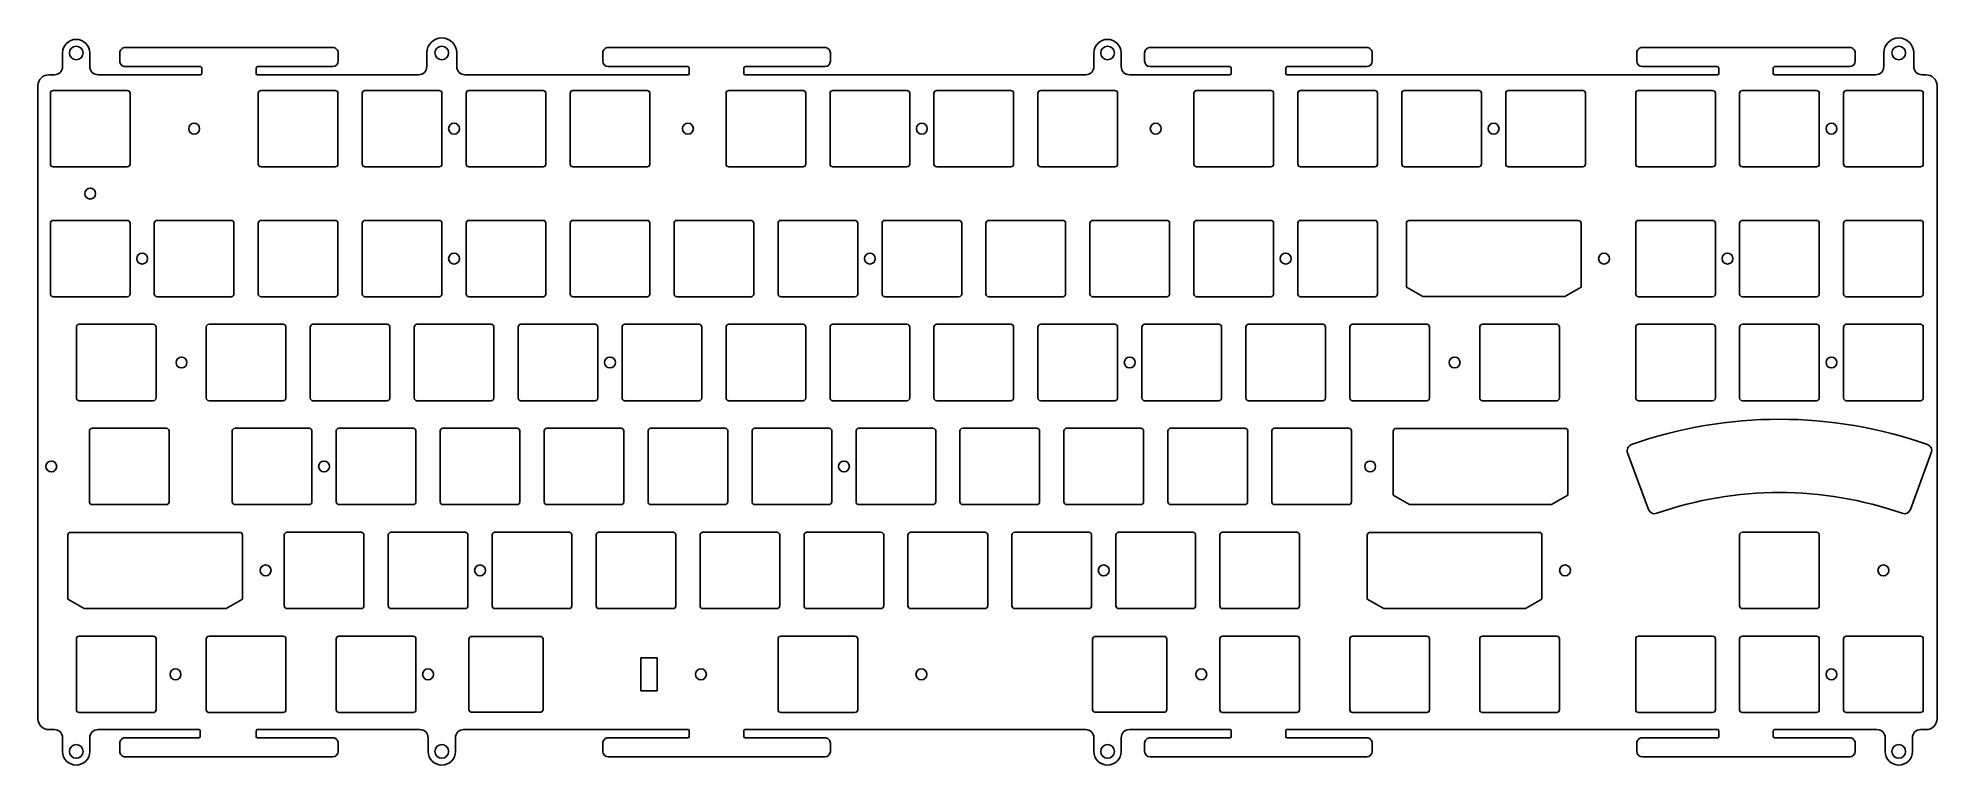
# Model space of a CAD drawing. Extents: x -32 to 316, y -323 to -190.
import ezdxf

# ---------------------------------------------------------------- set-up
doc = ezdxf.new("R2010")
doc.units = 0
doc.layers.add('BLACK', color=7, linetype='CONTINUOUS')

msp = doc.modelspace()

# ---------------------------------------------------------------- linework, layer by layer
at = {"layer": 'BLACK', "linetype": 'CONTINUOUS'}
for p, q in [((-27.625, -195), (-27.625, -192.500001)), ((-22.625, -192.500001), (-22.625, -195.000001)), ((-17.125, -192.500001), (-17.125, -194.000001)), ((21.875, -191.500001), (-16.125, -191.500001)), ((22.875, -194.000001), (22.875, -192.500001)), ((39.125, -195.000001), (39.125, -192.500001)), ((44.625, -192.500001), (44.625, -195.000001)), ((71.375, -192.500001), (71.375, -194.000001)), ((112.075, -191.500001), (72.375, -191.500001)), ((113.075, -194.000001), (113.075, -192.500001)), ((161.375, -195.000001), (161.375, -192.500001)), ((166.375, -192.500001), (166.375, -195.000001)), ((170.675, -192.500001), (170.675, -194.000001)), ((211.375, -191.500001), (171.675, -191.500001)), ((212.375, -194.000001), (212.375, -192.500001)), ((260.875, -192.500001), (260.875, -194.000001)), ((299.875, -191.500001), (261.875, -191.500001)), ((300.875, -194.000001), (300.875, -192.500001)), ((306.125, -195.000001), (306.125, -192.500001)), ((311.625, -192.500001), (311.625, -195.000001)), ((-29.625, -196.500001), (-30.125, -196.500002)), ((-29.625, -196.500001), (-29.125001, -196.500001)), ((-21.125, -196.500001), (-2.375, -196.500001)), ((-16.125, -195.000001), (-2.375, -195.000001)), ((-2.125, -196.250001), (-2.125, -195.250001)), ((7.875, -195.250001), (7.875, -196.250001)), ((8.125, -195.000001), (21.875, -195.000001)), ((8.125, -196.500001), (37.625, -196.500001)), ((46.125, -196.500001), (86.975, -196.500001)), ((72.375, -195.000001), (86.975, -195.000001)), ((87.225, -196.250001), (87.225, -195.250001)), ((97.225, -195.250001), (97.225, -196.250001)), ((97.475, -195.000001), (112.075, -195.000001)), ((97.475, -196.500001), (159.875, -196.500001)), ((167.875, -196.500001), (186.275, -196.500001)), ((171.675, -195.000001), (186.275, -195.000001)), ((186.525, -196.250001), (186.525, -195.250001)), ((196.525, -195.250001), (196.525, -196.250001)), ((196.775, -195.000001), (211.375, -195.000001)), ((196.775, -196.500001), (275.625, -196.500001)), ((261.875, -195.000001), (275.625, -195.000001)), ((275.875, -196.250001), (275.875, -195.250001)), ((285.875, -195.250001), (285.875, -196.250001)), ((286.125, -195.000001), (299.875, -195.000001)), ((286.125, -196.500001), (304.625, -196.500001)), ((313.125, -196.500001), (313.375, -196.500001)), ((313.375, -196.500001), (313.875, -196.500001)), ((-32.125, -314.500001), (-32.125, -198.5)), ((-29.8565, -199.869001), (-29.8565, -212.869001)), ((-15.7565, -199.369001), (-29.356499, -199.369001)), ((-15.2565, -212.869001), (-15.2565, -199.869001)), ((8.2435, -199.869001), (8.2435, -212.869001)), ((22.3435, -199.369001), (8.7435, -199.369001)), ((22.8435, -212.869001), (22.8435, -199.869001)), ((27.2935, -199.869001), (27.2935, -212.869001)), ((41.3935, -199.369001), (27.7935, -199.369001)), ((41.8935, -212.869001), (41.8935, -199.869001)), ((46.3435, -199.869001), (46.3435, -212.869001)), ((60.4435, -199.369001), (46.8435, -199.369001)), ((60.9435, -212.869001), (60.9435, -199.869001)), ((65.3935, -199.869001), (65.3935, -212.869001)), ((79.4935, -199.369001), (65.8935, -199.369001)), ((79.9935, -212.869001), (79.9935, -199.869001)), ((93.9685, -199.869001), (93.9685, -212.869001)), ((108.0685, -199.369001), (94.4685, -199.369001)), ((108.5685, -212.869001), (108.5685, -199.869001)), ((113.0185, -199.869001), (113.0185, -212.869001)), ((127.1185, -199.369001), (113.5185, -199.369001)), ((127.6185, -212.869001), (127.6185, -199.869001)), ((132.0685, -199.869001), (132.0685, -212.869001)), ((146.1685, -199.369001), (132.5685, -199.369001)), ((146.6685, -212.869001), (146.6685, -199.869001)), ((151.1185, -199.869001), (151.1185, -212.869001)), ((165.2185, -199.369001), (151.6185, -199.369001)), ((165.7185, -212.869001), (165.7185, -199.869001)), ((179.6935, -199.869001), (179.6935, -212.869001)), ((193.7935, -199.369001), (180.1935, -199.369001)), ((194.2935, -212.869001), (194.2935, -199.869001)), ((198.7435, -199.869001), (198.7435, -212.869001)), ((212.8435, -199.369001), (199.2435, -199.369001)), ((213.3435, -212.869001), (213.3435, -199.869001)), ((217.7935, -199.869001), (217.7935, -212.869001)), ((231.8935, -199.369001), (218.2935, -199.369001)), ((232.3935, -212.869001), (232.3935, -199.869001)), ((236.8435, -199.869001), (236.8435, -212.869001)), ((250.9435, -199.369001), (237.3435, -199.369001)), ((251.4435, -212.869001), (251.4435, -199.869001)), ((260.656, -199.869001), (260.656, -212.869001)), ((274.756, -199.369001), (261.156, -199.369001)), ((275.256, -212.869001), (275.256, -199.869001)), ((279.706, -199.869001), (279.706, -212.869001)), ((293.806, -199.369001), (280.206, -199.369001)), ((294.306, -212.869001), (294.306, -199.869001)), ((298.756, -199.869001), (298.756, -212.869001)), ((312.856, -199.369001), (299.256, -199.369001)), ((313.356, -212.869001), (313.356, -199.869001)), ((315.875, -198.500001), (315.875, -314.500001)), ((-29.356499, -213.369001), (-15.7565, -213.369001)), ((8.7435, -213.369001), (22.3435, -213.369001)), ((27.7935, -213.369001), (41.3935, -213.369001)), ((46.8435, -213.369001), (60.4435, -213.369001)), ((65.8935, -213.369001), (79.4935, -213.369001)), ((94.4685, -213.369001), (108.0685, -213.369001)), ((113.5185, -213.369001), (127.1185, -213.369001)), ((132.5685, -213.369001), (146.1685, -213.369001)), ((151.6185, -213.369001), (165.2185, -213.369001)), ((180.1935, -213.369001), (193.7935, -213.369001)), ((199.2435, -213.369001), (212.8435, -213.369001)), ((218.2935, -213.369001), (231.8935, -213.369001)), ((237.3435, -213.369001), (250.9435, -213.369001)), ((261.156, -213.369001), (274.756, -213.369001)), ((280.206, -213.369001), (293.806, -213.369001)), ((299.256, -213.369001), (312.856, -213.369001)), ((-29.8565, -223.681502), (-29.8565, -236.681501)), ((-15.7565, -223.181501), (-29.356499, -223.181501)), ((-15.2565, -236.681501), (-15.2565, -223.681501)), ((-10.8065, -223.681501), (-10.8065, -236.681501)), ((3.2935, -223.181501), (-10.3065, -223.181501)), ((3.7935, -236.681501), (3.7935, -223.681501)), ((8.2435, -223.681501), (8.2435, -236.681501)), ((22.3435, -223.181501), (8.7435, -223.181501)), ((22.8435, -236.681501), (22.8435, -223.681501)), ((27.2935, -223.681501), (27.2935, -236.681501)), ((41.3935, -223.181501), (27.7935, -223.181501)), ((41.8935, -236.681501), (41.8935, -223.681501)), ((46.3435, -223.681501), (46.3435, -236.681501)), ((60.4435, -223.181501), (46.8435, -223.181501)), ((60.9435, -236.681501), (60.9435, -223.681501)), ((65.3935, -223.681501), (65.3935, -236.681501)), ((79.4935, -223.181501), (65.8935, -223.181501)), ((79.9935, -236.681501), (79.9935, -223.681501)), ((84.4435, -223.681501), (84.4435, -236.681501)), ((98.5435, -223.181501), (84.9435, -223.181501)), ((99.0435, -236.681501), (99.0435, -223.681501)), ((103.4935, -223.681501), (103.4935, -236.681501)), ((117.5935, -223.181501), (103.9935, -223.181501)), ((118.0935, -236.681501), (118.0935, -223.681501)), ((122.5435, -223.681501), (122.5435, -236.681501)), ((136.6435, -223.181501), (123.0435, -223.181501)), ((137.1435, -236.681501), (137.1435, -223.681501)), ((141.5935, -223.681501), (141.5935, -236.681501)), ((155.6935, -223.181501), (142.0935, -223.181501)), ((156.1935, -236.681501), (156.1935, -223.681501)), ((160.6435, -223.681501), (160.6435, -236.681501)), ((174.7435, -223.181501), (161.1435, -223.181501)), ((175.2435, -236.681501), (175.2435, -223.681501)), ((179.6935, -223.681501), (179.6935, -236.681501)), ((193.7935, -223.181501), (180.1935, -223.181501)), ((194.2935, -236.681501), (194.2935, -223.681501)), ((198.7435, -223.681501), (198.7435, -236.681501)), ((212.8435, -223.181501), (199.2435, -223.181501)), ((213.3435, -236.681501), (213.3435, -223.681501)), ((218.6435, -223.706501), (218.6435, -235.424501)), ((250.1435, -223.206501), (219.1435, -223.206501)), ((250.6435, -235.424501), (250.6435, -223.706501)), ((260.656, -223.681501), (260.656, -236.681501)), ((274.756, -223.181501), (261.156, -223.181501)), ((275.256, -236.681501), (275.256, -223.681501)), ((279.706, -223.681501), (279.706, -236.681501)), ((293.806, -223.181501), (280.206, -223.181501)), ((294.306, -236.681501), (294.306, -223.681501)), ((298.756, -223.681501), (298.756, -236.681501)), ((312.856, -223.181501), (299.256, -223.181501)), ((313.356, -236.681501), (313.356, -223.681501)), ((218.6435, -235.424501), (221.6435, -237.156501)), ((247.6435, -237.156501), (250.6435, -235.424501)), ((-29.356499, -237.181501), (-15.7565, -237.181501)), ((-10.3065, -237.181501), (3.2935, -237.181501)), ((8.7435, -237.181501), (22.3435, -237.181501)), ((27.7935, -237.181501), (41.3935, -237.181501)), ((46.8435, -237.181501), (60.4435, -237.181501)), ((65.8935, -237.181501), (79.4935, -237.181501)), ((84.9435, -237.181501), (98.5435, -237.181501)), ((103.9935, -237.181501), (117.5935, -237.181501)), ((123.0435, -237.181501), (136.6435, -237.181501)), ((142.0935, -237.181501), (155.6935, -237.181501)), ((161.1435, -237.181501), (174.7435, -237.181501)), ((180.1935, -237.181501), (193.7935, -237.181501)), ((199.2435, -237.181501), (212.8435, -237.181501)), ((221.6435, -237.156501), (247.6435, -237.156501)), ((261.156, -237.181501), (274.756, -237.181501)), ((280.206, -237.181501), (293.806, -237.181501)), ((299.256, -237.181501), (312.856, -237.181501)), ((-25.094, -242.731501), (-25.094, -255.731501)), ((-10.994, -242.231501), (-24.594, -242.231501)), ((-10.494, -255.731501), (-10.494, -242.731501)), ((-1.2815, -242.731501), (-1.2815, -255.731501)), ((12.8185, -242.231501), (-0.7815, -242.231501)), ((13.3185, -255.731501), (13.3185, -242.731501)), ((17.7685, -242.731501), (17.7685, -255.731501)), ((31.8685, -242.231501), (18.2685, -242.231501)), ((32.3685, -255.731501), (32.3685, -242.731501)), ((36.8185, -242.731501), (36.8185, -255.731501)), ((50.9185, -242.231501), (37.3185, -242.231501)), ((51.4185, -255.731501), (51.4185, -242.731501)), ((55.8685, -242.731501), (55.8685, -255.731501)), ((69.9685, -242.231501), (56.3685, -242.231501)), ((70.4685, -255.731501), (70.4685, -242.731501)), ((74.9185, -242.731501), (74.9185, -255.731501)), ((89.0185, -242.231501), (75.4185, -242.231501)), ((89.5185, -255.731501), (89.5185, -242.731501)), ((93.9685, -242.731501), (93.9685, -255.731501)), ((108.0685, -242.231501), (94.4685, -242.231501)), ((108.5685, -255.731501), (108.5685, -242.731501)), ((113.0185, -242.731501), (113.0185, -255.731501)), ((127.1185, -242.231501), (113.5185, -242.231501)), ((127.6185, -255.731501), (127.6185, -242.731501)), ((132.0685, -242.731501), (132.0685, -255.731501)), ((146.1685, -242.231501), (132.5685, -242.231501)), ((146.6685, -255.731501), (146.6685, -242.731501)), ((151.1185, -242.731501), (151.1185, -255.731501)), ((165.2185, -242.231501), (151.6185, -242.231501)), ((165.7185, -255.731501), (165.7185, -242.731501)), ((170.1685, -242.731501), (170.1685, -255.731501)), ((184.2685, -242.231501), (170.6685, -242.231501)), ((184.7685, -255.731501), (184.7685, -242.731501)), ((189.2185, -242.731501), (189.2185, -255.731501)), ((203.3185, -242.231501), (189.7185, -242.231501)), ((203.8185, -255.731501), (203.8185, -242.731501)), ((208.2685, -242.731501), (208.2685, -255.731501)), ((222.3685, -242.231501), (208.7685, -242.231501)), ((222.8685, -255.731501), (222.8685, -242.731501)), ((232.081, -242.731501), (232.081, -255.731501)), ((246.181, -242.231501), (232.581, -242.231501)), ((246.681, -255.731501), (246.681, -242.731501)), ((260.656, -242.731501), (260.656, -255.731501)), ((274.756, -242.231501), (261.156, -242.231501)), ((275.256, -255.731501), (275.256, -242.731501)), ((279.706, -242.731501), (279.706, -255.731501)), ((293.806, -242.231501), (280.206, -242.231501)), ((294.306, -255.731501), (294.306, -242.731501)), ((298.756, -242.731501), (298.756, -255.731501)), ((312.856, -242.231501), (299.256, -242.231501)), ((313.356, -255.731501), (313.356, -242.731501)), ((-24.594, -256.231501), (-10.994, -256.231501)), ((-0.7815, -256.231501), (12.8185, -256.231501)), ((18.2685, -256.231501), (31.8685, -256.231501)), ((37.3185, -256.231501), (50.9185, -256.231501)), ((56.3685, -256.231501), (69.9685, -256.231501)), ((75.4185, -256.231501), (89.0185, -256.231501)), ((94.4685, -256.231501), (108.0685, -256.231501)), ((113.5185, -256.231501), (127.1185, -256.231501)), ((132.5685, -256.231501), (146.1685, -256.231501)), ((151.6185, -256.231501), (165.2185, -256.231501)), ((170.6685, -256.231501), (184.2685, -256.231501)), ((189.7185, -256.231501), (203.3185, -256.231501)), ((208.7685, -256.231501), (222.3685, -256.231501)), ((232.581, -256.231501), (246.181, -256.231501)), ((261.156, -256.231501), (274.756, -256.231501)), ((280.206, -256.231501), (293.806, -256.231501)), ((299.256, -256.231501), (312.856, -256.231501)), ((-22.71275, -261.781501), (-22.71275, -274.7815)), ((-8.61275, -261.2815), (-22.21275, -261.2815)), ((-8.11275, -274.7815), (-8.11275, -261.7815)), ((3.481, -261.781501), (3.481, -274.781501)), ((17.581, -261.281501), (3.981, -261.281501)), ((18.081, -274.781501), (18.081, -261.781501)), ((22.531, -261.781501), (22.531, -274.781501)), ((36.631, -261.281501), (23.031, -261.281501)), ((37.131, -274.781501), (37.131, -261.781501)), ((41.581, -261.781501), (41.581, -274.781501)), ((55.681, -261.281501), (42.081, -261.281501)), ((56.181, -274.781501), (56.181, -261.781501)), ((60.631, -261.781501), (60.631, -274.781501)), ((74.731, -261.281501), (61.131, -261.281501)), ((75.231, -274.781501), (75.231, -261.781501)), ((79.681, -261.781501), (79.681, -274.781501)), ((93.781, -261.281501), (80.181, -261.281501)), ((94.281, -274.781501), (94.281, -261.781501)), ((98.731, -261.781501), (98.731, -274.781501)), ((112.831, -261.281501), (99.231, -261.281501)), ((113.331, -274.781501), (113.331, -261.781501)), ((117.781, -261.781501), (117.781, -274.781501)), ((131.881, -261.281501), (118.281, -261.281501)), ((132.381, -274.781501), (132.381, -261.781501)), ((136.831, -261.781501), (136.831, -274.781501)), ((150.931, -261.281501), (137.331, -261.281501)), ((151.431, -274.781501), (151.431, -261.781501)), ((155.881, -261.781501), (155.881, -274.781501)), ((169.981, -261.281501), (156.381, -261.281501)), ((170.481, -274.781501), (170.481, -261.781501)), ((174.931, -261.781501), (174.931, -274.781501)), ((189.031, -261.281501), (175.431, -261.281501)), ((189.531, -274.781501), (189.531, -261.781501)), ((193.981, -261.781501), (193.981, -274.781501)), ((208.081, -261.281501), (194.481, -261.281501)), ((208.581, -274.781501), (208.581, -261.781501)), ((216.23725, -261.806501), (216.23725, -273.524501)), ((247.73725, -261.306501), (216.73725, -261.306501)), ((248.23725, -273.524501), (248.23725, -261.806501)), ((262.999829, -276.150753), (259.1829, -265.805832)), ((311.012152, -276.150753), (314.829081, -265.805832)), ((216.23725, -273.524501), (219.23725, -275.256501)), ((245.23725, -275.256501), (248.23725, -273.524501)), ((-22.212749, -275.2815), (-8.61275, -275.2815)), ((3.981, -275.281501), (17.581, -275.281501)), ((23.031, -275.281501), (36.631, -275.281501)), ((42.081, -275.281501), (55.681, -275.281501)), ((61.131, -275.281501), (74.731, -275.281501)), ((80.181, -275.281501), (93.781, -275.281501)), ((99.231, -275.281501), (112.831, -275.281501)), ((118.281, -275.281501), (131.881, -275.281501)), ((137.331, -275.281501), (150.931, -275.281501)), ((156.381, -275.281501), (169.981, -275.281501)), ((175.431, -275.281501), (189.031, -275.281501)), ((194.481, -275.281501), (208.081, -275.281501)), ((219.23725, -275.256501), (245.23725, -275.256501)), ((-26.65025, -280.856501), (-26.65025, -292.574501)), ((4.84975, -280.356501), (-26.15025, -280.356501)), ((5.34975, -292.574501), (5.34975, -280.856501)), ((13.006, -280.831501), (13.006, -293.831501)), ((27.106, -280.331501), (13.506, -280.331501)), ((27.606, -293.831501), (27.606, -280.831501)), ((32.056, -280.831501), (32.056, -293.831501)), ((46.156, -280.331501), (32.556, -280.331501)), ((46.656, -293.831501), (46.656, -280.831501)), ((51.106, -280.831501), (51.106, -293.831501)), ((65.206, -280.331501), (51.606, -280.331501)), ((65.706, -293.831501), (65.706, -280.831501)), ((70.156, -280.831501), (70.156, -293.831501)), ((84.256, -280.331501), (70.656, -280.331501)), ((84.756, -293.831501), (84.756, -280.831501)), ((89.206, -280.831501), (89.206, -293.831501)), ((103.306, -280.331501), (89.706, -280.331501)), ((103.806, -293.831501), (103.806, -280.831501)), ((108.256, -280.831501), (108.256, -293.831501)), ((122.356, -280.331501), (108.756, -280.331501)), ((122.856, -293.831501), (122.856, -280.831501)), ((127.306, -280.831501), (127.306, -293.831501)), ((141.406, -280.331501), (127.806, -280.331501)), ((141.906, -293.831501), (141.906, -280.831501)), ((146.356, -280.831501), (146.356, -293.831501)), ((160.456, -280.331501), (146.856, -280.331501)), ((160.956, -293.831501), (160.956, -280.831501)), ((165.406, -280.831501), (165.406, -293.831501)), ((179.506, -280.331501), (165.906, -280.331501)), ((180.006, -293.831501), (180.006, -280.831501)), ((184.456, -280.831501), (184.456, -293.831501)), ((198.556, -280.331501), (184.956, -280.331501)), ((199.056, -293.831501), (199.056, -280.831501)), ((211.47475, -280.856501), (211.47475, -292.574501)), ((242.97475, -280.356501), (211.97475, -280.356501)), ((243.47475, -292.574501), (243.47475, -280.856501)), ((279.706, -280.831501), (279.706, -293.831501)), ((293.806, -280.331501), (280.206, -280.331501)), ((294.306, -293.831501), (294.306, -280.831501)), ((-26.65025, -292.574501), (-23.65025, -294.306501)), ((-23.65025, -294.306501), (2.34975, -294.306501)), ((2.34975, -294.306501), (5.34975, -292.574501)), ((13.506, -294.331501), (27.106, -294.331501)), ((32.556, -294.331501), (46.156, -294.331501)), ((51.606, -294.331501), (65.206, -294.331501)), ((70.656, -294.331501), (84.256, -294.331501)), ((89.706, -294.331501), (103.306, -294.331501)), ((108.756, -294.331501), (122.356, -294.331501)), ((127.806, -294.331501), (141.406, -294.331501)), ((146.856, -294.331501), (160.456, -294.331501)), ((165.906, -294.331501), (179.506, -294.331501)), ((184.956, -294.331501), (198.556, -294.331501)), ((211.47475, -292.574501), (214.47475, -294.306501)), ((214.47475, -294.306501), (240.47475, -294.306501)), ((240.47475, -294.306501), (243.47475, -292.574501)), ((280.206, -294.331501), (293.806, -294.331501)), ((-25.094, -299.881501), (-25.094, -312.881501)), ((-10.994, -299.381501), (-24.594, -299.381501)), ((-10.494, -312.881501), (-10.494, -299.881501)), ((-1.2815, -299.881501), (-1.2815, -312.881501)), ((12.8185, -299.381501), (-0.7815, -299.381501)), ((13.3185, -312.881501), (13.3185, -299.881501)), ((22.531, -299.881501), (22.531, -312.881501)), ((36.631, -299.381501), (23.031, -299.381501)), ((37.131, -312.881501), (37.131, -299.881501)), ((46.8369, -312.831501), (46.8369, -299.931501)), ((47.3369, -299.431501), (59.9369, -299.431501)), ((60.4369, -299.931501), (60.4369, -312.831501)), ((103.4935, -299.881501), (103.4935, -312.881501)), ((117.5935, -299.381501), (103.9935, -299.381501)), ((118.0935, -312.881501), (118.0935, -299.881501)), ((161.1435, -299.931501), (161.1435, -312.831501)), ((174.2435, -299.431501), (161.6435, -299.431501)), ((174.7435, -312.831501), (174.7435, -299.931501)), ((184.456, -299.881501), (184.456, -312.881501)), ((198.556, -299.381501), (184.956, -299.381501)), ((199.056, -312.881501), (199.056, -299.881501)), ((208.2685, -299.881501), (208.2685, -312.881501)), ((222.3685, -299.381501), (208.7685, -299.381501)), ((222.8685, -312.881501), (222.8685, -299.881501)), ((232.081, -299.881501), (232.081, -312.881501)), ((246.181, -299.381501), (232.581, -299.381501)), ((246.681, -312.881501), (246.681, -299.881501)), ((260.656, -299.881501), (260.656, -312.881501)), ((274.756, -299.381501), (261.156, -299.381501)), ((275.256, -312.881501), (275.256, -299.881501)), ((279.706, -299.881501), (279.706, -312.881501)), ((293.806, -299.381501), (280.206, -299.381501)), ((294.306, -312.881501), (294.306, -299.881501)), ((298.756, -299.881501), (298.756, -312.881501)), ((312.856, -299.381501), (299.256, -299.381501)), ((313.356, -312.881501), (313.356, -299.881501)), ((78.362231, -303.381501), (81.362231, -303.381501)), ((78.362231, -309.381501), (78.362231, -303.381501)), ((81.362231, -303.381501), (81.362231, -309.381501)), ((81.362231, -309.381501), (78.362231, -309.381501)), ((-29.625001, -316.500001), (-30.125001, -316.500001)), ((-29.625001, -316.500001), (-29.125001, -316.500001)), ((-24.594, -313.381501), (-10.994, -313.381501)), ((-2.625, -316.500001), (-21.125, -316.500001)), ((-0.7815, -313.381501), (12.8185, -313.381501)), ((8.125, -316.500001), (37.875, -316.500001)), ((23.031, -313.381501), (36.631, -313.381501)), ((45.875, -316.500001), (86.975, -316.500001)), ((59.9369, -313.331501), (47.3369, -313.331501)), ((97.475, -316.500001), (159.875, -316.500001)), ((103.9935, -313.381501), (117.5935, -313.381501)), ((161.6435, -313.331501), (174.2435, -313.331501)), ((167.875, -316.500001), (186.275, -316.500001)), ((184.956, -313.381501), (198.556, -313.381501)), ((275.625, -316.500001), (196.775, -316.500001)), ((208.7685, -313.381501), (222.3685, -313.381501)), ((232.581, -313.381501), (246.181, -313.381501)), ((261.156, -313.381501), (274.756, -313.381501)), ((280.206, -313.381501), (293.806, -313.381501)), ((304.875, -316.500001), (286.125, -316.500001)), ((299.256, -313.381501), (312.856, -313.381501)), ((312.875, -316.500001), (313.375, -316.500001)), ((313.375, -316.500001), (313.875, -316.500001)), ((-27.625, -320.500001), (-27.625, -318.000002)), ((-22.625, -318.000001), (-22.625, -320.500001)), ((-17.125, -319.000001), (-17.125, -320.500001)), ((-2.625, -318.000001), (-16.125, -318.000001)), ((-2.375, -317.750001), (-2.375, -316.750001)), ((7.875, -316.750001), (7.875, -317.750001)), ((21.875, -318.000001), (8.125, -318.000001)), ((22.875, -320.500001), (22.875, -319.000001)), ((39.375, -320.500001), (39.375, -318.000001)), ((44.375, -318.000001), (44.375, -320.500001)), ((71.375, -319.000001), (71.375, -320.500001)), ((86.975, -318.000001), (72.375, -318.000001)), ((87.225, -317.750001), (87.225, -316.750001)), ((97.225, -316.750001), (97.225, -317.750001)), ((112.075, -318.000001), (97.475, -318.000001)), ((113.075, -320.500001), (113.075, -319.000001)), ((161.375, -320.500001), (161.375, -318.000001)), ((166.375, -320.500001), (166.375, -318.000001)), ((170.675, -320.500001), (170.675, -319.000001)), ((171.675, -318.000001), (186.275, -318.000001)), ((186.525, -316.750001), (186.525, -317.750001)), ((196.525, -317.750001), (196.525, -316.750001)), ((196.775, -318.000001), (211.375, -318.000001)), ((212.375, -319.000001), (212.375, -320.500001)), ((260.875, -319.000001), (260.875, -320.500001)), ((275.625, -318.000001), (261.875, -318.000001)), ((275.875, -317.750001), (275.875, -316.750001)), ((285.875, -316.750001), (285.875, -317.750001)), ((299.875, -318.000001), (286.125, -318.000001)), ((300.875, -320.500001), (300.875, -319.000001)), ((306.375, -320.500001), (306.375, -318.000001)), ((311.375, -318.000001), (311.375, -320.500001)), ((-16.125, -321.500001), (21.875, -321.500001)), ((72.375, -321.500001), (112.075, -321.500001)), ((211.375, -321.500001), (171.675, -321.500001)), ((261.875, -321.500001), (299.875, -321.500001))]:
    msp.add_line(p, q, dxfattribs=at)
at = {"layer": 'BLACK'}
for centre, radius in [((-25.125, -192.500001), 1.25), ((41.875, -192.500001), 1.25), ((163.875, -192.500001), 1.25), ((308.875, -192.500001), 1.25), ((-3.506509, -206.369021), 1), ((44.118491, -206.369021), 1), ((86.98101, -206.369021), 1), ((129.843491, -206.369021), 1), ((172.70601, -206.369021), 1), ((234.618491, -206.369021), 1), ((296.53101, -206.369021), 1), ((-22.556509, -218.27528), 1), ((-13.031509, -230.181501), 1), ((44.118491, -230.181501), 1), ((120.318491, -230.181501), 1), ((196.518491, -230.181501), 1), ((254.85912, -230.181501), 1), ((277.48101, -230.181501), 1), ((-5.828242, -249.233115), 1), ((72.693491, -249.231501), 1), ((167.943491, -249.231501), 1), ((227.47475, -249.231501), 1), ((296.53101, -249.231501), 1), ((-29.70025, -268.281501), 1), ((20.30601, -268.281501), 1), ((115.55601, -268.281501), 1), ((211.99664, -268.281501), 1), ((9.59038, -287.331501), 1), ((48.88101, -287.331501), 1), ((163.18101, -287.331501), 1), ((247.71538, -287.331501), 1), ((306.05601, -287.331501), 1), ((-6.92836, -306.381501), 1), ((39.35601, -306.381501), 1), ((89.362231, -306.381501), 1), ((129.76538, -306.381501), 1), ((181.04038, -306.381501), 1), ((296.53101, -306.381501), 1), ((-25.125, -320.500001), 1.25), ((41.875, -320.500001), 1.25), ((163.875, -320.500001), 1.25), ((308.875, -320.500001), 1.25)]:
    msp.add_circle(centre, radius, dxfattribs=at)
for centre, radius, start, end in [((-25.125, -192.500001), 2.5, 0, 180), ((41.875, -192.500001), 2.75, 0, 180), ((163.875, -192.500001), 2.5, 0, 180), ((308.875, -192.500001), 2.75, 0, 180), ((-16.125001, -192.5), 0.999999, -270.0000573, -179.9999427), ((-16.125001, -194.000002), 0.999999, -180.0000573, -89.9999427), ((21.875, -192.5), 0.999999, -0.0000573, 90), ((21.875, -194), 1, -90, -0.0000573), ((72.375, -194), 1.000001, -179.9999427, -90), ((72.375, -192.5), 1, -270, -179.9999427), ((112.075, -192.5), 0.999999, -0.0000573, 90), ((112.075, -194), 1, -90, -0.0000573), ((171.675, -194), 1.000001, -179.9999427, -90), ((171.675, -192.5), 1, -270, -179.9999427), ((211.375, -192.5), 0.999999, -0.0000573, 90), ((211.375, -194), 1, -90, -0.0000573), ((261.875, -194), 1.000001, -179.9999427, -90), ((261.875, -192.5), 1, -270, -179.9999427), ((299.875, -192.5), 0.999999, -0.0000573, 90), ((299.875, -194), 1, -90, -0.0000573), ((-30.125001, -198.5), 1.999999, 89.99997135, 180), ((-29.125001, -195), 1.500001, -90, 0), ((-21.124999, -195), 1.500001, -179.9999618, -90.0000382), ((-2.374999, -195.25), 0.249999, -0.00022918, 90.00022918), ((-2.374999, -196.250002), 0.249999, -90.00022918, 0.00022918), ((8.125, -196.25), 0.250001, -179.99977082, -90), ((8.125, -195.25), 0.25, -270, -179.99977082), ((37.625, -195), 1.5, -90, -0.0000382), ((46.125, -195), 1.500001, -179.9999618, -90), ((86.975, -195.25), 0.249999, -0.00022918, 90), ((86.975, -196.25), 0.25, -90, -0.00022918), ((97.475, -196.25), 0.250001, -179.99977082, -90), ((97.475, -195.25), 0.25, -270, -179.99977082), ((159.875, -195), 1.5, -90, -0.0000382), ((167.875, -195), 1.500001, -179.9999618, -90), ((186.275, -195.25), 0.249999, -0.00022918, 90), ((186.275, -196.25), 0.25, -90, -0.00022918), ((196.775, -196.25), 0.250001, -179.99977082, -90), ((196.775, -195.25), 0.25, -270, -179.99977082), ((275.625, -195.25), 0.249999, -0.00022918, 90), ((275.625, -196.25), 0.25, -90, -0.00022918), ((286.125, -196.25), 0.250001, -179.99977082, -90), ((286.125, -195.25), 0.25, -270, -179.99977082), ((304.625, -195), 1.5, -90, -0.0000382), ((313.125, -195), 1.500001, -179.9999618, -90), ((313.875, -198.5), 1.999999, -0.00002865, 90), ((-29.356499, -199.869002), 0.500001, 90, 179.99988541), ((-15.756515, -199.869016), 0.500015, 0.00171882, 89.99828118), ((8.74349, -199.86896), 0.49999, -270.00114594, -179.99530165), ((22.3435, -199.869), 0.499999, -0.0001146, 90), ((27.7935, -199.869), 0.5, -270, -179.99988541), ((41.3935, -199.869), 0.499999, -0.0001146, 90), ((46.8435, -199.869), 0.5, -270, -179.99988541), ((60.4435, -199.869), 0.499999, -0.0001146, 90), ((65.8935, -199.869), 0.5, -270, -179.99988541), ((79.4935, -199.869), 0.499999, -0.0001146, 90), ((94.4685, -199.869), 0.5, -270, -179.99988541), ((108.0685, -199.869), 0.499999, -0.0001146, 90), ((113.5185, -199.869), 0.5, -270, -179.99988541), ((127.1185, -199.869), 0.499999, -0.0001146, 90), ((132.5685, -199.869), 0.5, -270, -179.99988541), ((146.1685, -199.869), 0.499999, -0.0001146, 90), ((151.6185, -199.869), 0.5, -270, -179.99988541), ((165.2185, -199.869), 0.499999, -0.0001146, 90), ((180.1935, -199.869), 0.5, -270, -179.99988541), ((193.7935, -199.869), 0.499999, -0.0001146, 90), ((199.2435, -199.869), 0.5, -270, -179.99988541), ((212.8435, -199.869), 0.499999, -0.0001146, 90), ((218.2935, -199.869), 0.5, -270, -179.99988541), ((231.8935, -199.869), 0.499999, -0.0001146, 90), ((237.3435, -199.869), 0.5, -270, -179.99988541), ((250.9435, -199.869), 0.499999, -0.0001146, 90), ((261.156, -199.869), 0.5, -270, -179.99988541), ((274.756, -199.869), 0.499999, -0.0001146, 90), ((280.206, -199.869), 0.5, -270, -179.99988541), ((293.806, -199.869), 0.499999, -0.0001146, 90), ((299.256, -199.869), 0.5, -270, -179.99988541), ((312.856, -199.869), 0.499999, -0.0001146, 90), ((-29.356499, -212.869), 0.500001, -179.99988541, -90), ((-15.756493, -212.869008), 0.499993, -90.00080215, 0.00080215), ((8.7436, -212.869), 0.500001, -179.99988542, -90.01145913), ((22.3434, -212.869), 0.5001, -89.98854247, -0.00011457), ((27.7936, -212.869), 0.500001, -179.99988542, -90.01145913), ((41.3934, -212.869), 0.5001, -89.98854247, -0.00011457), ((46.8436, -212.869), 0.500001, -179.99988542, -90.01145913), ((60.4434, -212.869), 0.5001, -89.98854247, -0.00011457), ((65.8936, -212.869), 0.500001, -179.99988542, -90.01145913), ((79.4934, -212.869), 0.5001, -89.98854247, -0.00011457), ((94.4686, -212.869), 0.500001, -179.99988542, -90.01145913), ((108.0684, -212.869), 0.5001, -89.98854247, -0.00011457), ((113.5186, -212.869), 0.500001, -179.99988542, -90.01145913), ((127.1184, -212.869), 0.5001, -89.98854247, -0.00011457), ((132.5686, -212.869), 0.500001, -179.99988542, -90.01145913), ((146.1684, -212.869), 0.5001, -89.98854247, -0.00011457), ((151.6186, -212.869), 0.500001, -179.99988542, -90.01145913), ((165.2184, -212.869), 0.5001, -89.98854247, -0.00011457), ((180.1936, -212.869), 0.500001, -179.99988542, -90.01145913), ((193.7934, -212.869), 0.5001, -89.98854247, -0.00011457), ((199.2436, -212.869), 0.500001, -179.99988542, -90.01145913), ((212.8434, -212.869), 0.5001, -89.98854247, -0.00011457), ((218.2936, -212.869), 0.500001, -179.99988542, -90.01145913), ((231.8934, -212.869), 0.5001, -89.98854247, -0.00011457), ((237.3436, -212.869), 0.500001, -179.99988542, -90.01145913), ((250.9434, -212.869), 0.5001, -89.98854247, -0.00011457), ((261.1561, -212.869), 0.500001, -179.99988542, -90.01145913), ((274.7559, -212.869), 0.5001, -89.98854247, -0.00011457), ((280.2061, -212.869), 0.500001, -179.99988542, -90.01145913), ((293.8059, -212.869), 0.5001, -89.98854247, -0.00011457), ((299.2561, -212.869), 0.500001, -179.99988542, -90.01145913), ((312.8559, -212.869), 0.5001, -89.98854247, -0.00011457), ((-29.356499, -223.681502), 0.500001, 90, 180), ((-15.756515, -223.681516), 0.500015, 0.00171882, 89.99828118), ((-10.306494, -223.681507), 0.500006, 90.00068754, 179.99931246), ((3.2935, -223.6815), 0.499999, -0.00011459, 90), ((8.74349, -223.68146), 0.49999, -270.00114594, -179.99530165), ((22.3435, -223.6815), 0.499999, -0.0001146, 90), ((27.7935, -223.6815), 0.5, -270, -179.99988541), ((41.3935, -223.6815), 0.499999, -0.0001146, 90), ((46.8435, -223.6815), 0.5, -270, -179.99988541), ((60.4435, -223.6815), 0.499999, -0.0001146, 90), ((65.8935, -223.6815), 0.5, -270, -179.99988541), ((79.4935, -223.6815), 0.499999, -0.0001146, 90), ((84.9435, -223.6815), 0.5, -270, -179.99988541), ((98.5435, -223.6815), 0.499999, -0.0001146, 90), ((103.9935, -223.6815), 0.5, -270, -179.99988541), ((117.5935, -223.6815), 0.499999, -0.0001146, 90), ((123.0435, -223.6815), 0.5, -270, -179.99988541), ((136.6435, -223.6815), 0.499999, -0.0001146, 90), ((142.0935, -223.6815), 0.5, -270, -179.99988541), ((155.6935, -223.6815), 0.499999, -0.0001146, 90), ((161.1435, -223.6815), 0.5, -270, -179.99988541), ((174.7435, -223.6815), 0.499999, -0.0001146, 90), ((180.1935, -223.6815), 0.5, -270, -179.99988541), ((193.7935, -223.6815), 0.499999, -0.0001146, 90), ((199.2435, -223.6815), 0.5, -270, -179.99988541), ((212.8435, -223.6815), 0.499999, -0.0001146, 90), ((219.1435, -223.7065), 0.5, -270, -179.99988541), ((250.1435, -223.7065), 0.499999, -0.0001146, 90), ((261.156, -223.6815), 0.5, -270, -179.99988541), ((274.756, -223.6815), 0.499999, -0.0001146, 90), ((280.206, -223.6815), 0.5, -270, -179.99988541), ((293.806, -223.6815), 0.499999, -0.0001146, 90), ((299.256, -223.6815), 0.5, -270, -179.99988541), ((312.856, -223.6815), 0.499999, -0.0001146, 90), ((-29.356499, -236.6815), 0.500001, -179.99988541, -90), ((-15.756493, -236.681508), 0.499993, -90.00080215, 0.00080215), ((-10.306516, -236.681517), 0.499984, -180.00183352, -89.99816648), ((3.2935, -236.6815), 0.5, -90, -0.00011459), ((8.7436, -236.6815), 0.500001, -179.99988542, -90.01145913), ((22.3434, -236.6815), 0.5001, -89.98854247, -0.00011457), ((27.7936, -236.6815), 0.500001, -179.99988542, -90.01145913), ((41.3934, -236.6815), 0.5001, -89.98854247, -0.00011457), ((46.8436, -236.6815), 0.500001, -179.99988542, -90.01145913), ((60.4434, -236.6815), 0.5001, -89.98854247, -0.00011457), ((65.8936, -236.6815), 0.500001, -179.99988542, -90.01145913), ((79.4934, -236.6815), 0.5001, -89.98854247, -0.00011457), ((84.9436, -236.6815), 0.500001, -179.99988542, -90.01145913), ((98.5434, -236.6815), 0.5001, -89.98854247, -0.00011457), ((103.9936, -236.6815), 0.500001, -179.99988542, -90.01145913), ((117.5934, -236.6815), 0.5001, -89.98854247, -0.00011457), ((123.0436, -236.6815), 0.500001, -179.99988542, -90.01145913), ((136.6434, -236.6815), 0.5001, -89.98854247, -0.00011457), ((142.0936, -236.6815), 0.500001, -179.99988542, -90.01145913), ((155.6934, -236.6815), 0.5001, -89.98854247, -0.00011457), ((161.1436, -236.6815), 0.500001, -179.99988542, -90.01145913), ((174.7434, -236.6815), 0.5001, -89.98854247, -0.00011457), ((180.1936, -236.6815), 0.500001, -179.99988542, -90.01145913), ((193.7934, -236.6815), 0.5001, -89.98854247, -0.00011457), ((199.2436, -236.6815), 0.500001, -179.99988542, -90.01145913), ((212.8434, -236.6815), 0.5001, -89.98854247, -0.00011457), ((261.1561, -236.6815), 0.500001, -179.99988542, -90.01145913), ((274.7559, -236.6815), 0.5001, -89.98854247, -0.00011457), ((280.2061, -236.6815), 0.500001, -179.99988542, -90.01145913), ((293.8059, -236.6815), 0.5001, -89.98854247, -0.00011457), ((299.2561, -236.6815), 0.500001, -179.99988542, -90.01145913), ((312.8559, -236.6815), 0.5001, -89.98854247, -0.00011457), ((-24.593994, -242.731507), 0.500006, 90.00068754, 179.99931246), ((-10.993994, -242.731465), 0.499964, -0.00412559, 90.0006876), ((-0.781494, -242.731507), 0.500006, 90.00068754, 179.99931246), ((12.8185, -242.7315), 0.499999, -0.0001146, 90), ((18.2685, -242.7315), 0.5, -270, -179.99988541), ((31.8685, -242.7315), 0.499999, -0.0001146, 90), ((37.3185, -242.7315), 0.5, -270, -179.99988541), ((50.9185, -242.7315), 0.499999, -0.0001146, 90), ((56.3685, -242.7315), 0.5, -270, -179.99988541), ((69.9685, -242.7315), 0.499999, -0.0001146, 90), ((75.4185, -242.7315), 0.5, -270, -179.99988541), ((89.0185, -242.7315), 0.499999, -0.0001146, 90), ((94.4685, -242.7315), 0.5, -270, -179.99988541), ((108.0685, -242.7315), 0.499999, -0.0001146, 90), ((113.5185, -242.7315), 0.5, -270, -179.99988541), ((127.1185, -242.7315), 0.499999, -0.0001146, 90), ((132.5685, -242.7315), 0.5, -270, -179.99988541), ((146.1685, -242.7315), 0.499999, -0.0001146, 90), ((151.6185, -242.7315), 0.5, -270, -179.99988541), ((165.2185, -242.7315), 0.499999, -0.0001146, 90), ((170.6685, -242.7315), 0.5, -270, -179.99988541), ((184.2685, -242.7315), 0.499999, -0.0001146, 90), ((189.7185, -242.7315), 0.5, -270, -179.99988541), ((203.3185, -242.7315), 0.499999, -0.0001146, 90), ((208.7685, -242.7315), 0.5, -270, -179.99988541), ((222.3685, -242.7315), 0.499999, -0.0001146, 90), ((232.581, -242.7315), 0.5, -270, -179.99988541), ((246.181, -242.7315), 0.499999, -0.0001146, 90), ((261.156, -242.7315), 0.5, -270, -179.99988541), ((274.756, -242.7315), 0.499999, -0.0001146, 90), ((280.206, -242.7315), 0.5, -270, -179.99988541), ((293.806, -242.7315), 0.499999, -0.0001146, 90), ((299.256, -242.7315), 0.5, -270, -179.99988541), ((312.856, -242.7315), 0.499999, -0.0001146, 90), ((-24.594016, -255.731517), 0.499984, -180.00183352, -89.99816648), ((-10.994112, -255.731459), 0.500112, -89.98716862, -0.00481177), ((-0.781516, -255.731517), 0.499984, -180.00183352, -89.99816648), ((12.81839, -255.73146), 0.50011, -89.98739773, -0.00469722), ((18.2686, -255.7315), 0.500001, -179.99988542, -90.01145913), ((31.8684, -255.7315), 0.5001, -89.98854247, -0.00011457), ((37.3186, -255.7315), 0.500001, -179.99988542, -90.01145913), ((50.9184, -255.7315), 0.5001, -89.98854247, -0.00011457), ((56.3686, -255.7315), 0.500001, -179.99988542, -90.01145913), ((69.9684, -255.7315), 0.5001, -89.98854247, -0.00011457), ((75.4186, -255.7315), 0.500001, -179.99988542, -90.01145913), ((89.0184, -255.7315), 0.5001, -89.98854247, -0.00011457), ((94.4686, -255.7315), 0.500001, -179.99988542, -90.01145913), ((108.0684, -255.7315), 0.5001, -89.98854247, -0.00011457), ((113.5186, -255.7315), 0.500001, -179.99988542, -90.01145913), ((127.1184, -255.7315), 0.5001, -89.98854247, -0.00011457), ((132.5686, -255.7315), 0.500001, -179.99988542, -90.01145913), ((146.1684, -255.7315), 0.5001, -89.98854247, -0.00011457), ((151.6186, -255.7315), 0.500001, -179.99988542, -90.01145913), ((165.2184, -255.7315), 0.5001, -89.98854247, -0.00011457), ((170.6686, -255.7315), 0.500001, -179.99988542, -90.01145913), ((184.2684, -255.7315), 0.5001, -89.98854247, -0.00011457), ((189.7186, -255.7315), 0.500001, -179.99988542, -90.01145913), ((203.3184, -255.7315), 0.5001, -89.98854247, -0.00011457), ((208.7686, -255.7315), 0.500001, -179.99988542, -90.01145913), ((222.3684, -255.7315), 0.5001, -89.98854247, -0.00011457), ((232.5811, -255.7315), 0.500001, -179.99988542, -90.01145913), ((246.1809, -255.7315), 0.5001, -89.98854247, -0.00011457), ((261.1561, -255.7315), 0.500001, -179.99988542, -90.01145913), ((274.7559, -255.7315), 0.5001, -89.98854247, -0.00011457), ((280.2061, -255.7315), 0.500001, -179.99988542, -90.01145913), ((293.8059, -255.7315), 0.5001, -89.98854247, -0.00011457), ((299.2561, -255.7315), 0.500001, -179.99988542, -90.01145913), ((312.8559, -255.7315), 0.5001, -89.98854247, -0.00011457), ((287.00601, -341.2138), 81.586118, 70.60291138, 109.39708862), ((-22.212747, -261.781503), 0.500003, 90.00034377, 179.99977082), ((-8.612779, -261.78153), 0.50003, 0.00343754, 89.99667704), ((3.981, -261.7815), 0.5, -270, -179.99988541), ((17.581, -261.7815), 0.499999, -0.0001146, 90), ((23.031, -261.7815), 0.5, -270, -179.99988541), ((36.631, -261.7815), 0.499999, -0.0001146, 90), ((42.081, -261.7815), 0.5, -270, -179.99988541), ((55.681, -261.7815), 0.499999, -0.0001146, 90), ((61.131, -261.7815), 0.5, -270, -179.99988541), ((74.731, -261.7815), 0.499999, -0.0001146, 90), ((80.181, -261.7815), 0.5, -270, -179.99988541), ((93.781, -261.7815), 0.499999, -0.0001146, 90), ((99.231, -261.7815), 0.5, -270, -179.99988541), ((112.831, -261.7815), 0.499999, -0.0001146, 90), ((118.281, -261.7815), 0.5, -270, -179.99988541), ((131.881, -261.7815), 0.499999, -0.0001146, 90), ((137.331, -261.7815), 0.5, -270, -179.99988541), ((150.931, -261.7815), 0.499999, -0.0001146, 90), ((156.381, -261.7815), 0.5, -270, -179.99988541), ((169.981, -261.7815), 0.499999, -0.0001146, 90), ((175.431, -261.7815), 0.5, -270, -179.99988541), ((189.031, -261.7815), 0.499999, -0.0001146, 90), ((194.481, -261.7815), 0.5, -270, -179.99988541), ((208.081, -261.7815), 0.499999, -0.0001146, 90), ((216.7372, -261.8064), 0.49995, -270.00572982, -179.9884251), ((247.7372, -261.8066), 0.500099, 0.01134298, 89.99427156), ((260.3075, -265.3922), 1.198256, -250.68574755, -159.806293), ((313.7052, -265.3921), 1.200942, -20.21007906, 70.71473603), ((-22.212749, -274.781499), 0.500001, -179.99988541, -90), ((-8.612709, -274.781542), 0.499959, -90.00469864, 0.00481324), ((3.981, -274.7815), 0.500001, -179.99988541, -90), ((17.5809, -274.7815), 0.5001, -89.98854247, -0.00011457), ((23.0311, -274.7815), 0.500001, -179.99988542, -90.01145913), ((36.6309, -274.7815), 0.5001, -89.98854247, -0.00011457), ((42.0811, -274.7815), 0.500001, -179.99988542, -90.01145913), ((55.6809, -274.7815), 0.5001, -89.98854247, -0.00011457), ((61.1311, -274.7815), 0.500001, -179.99988542, -90.01145913), ((74.7309, -274.7815), 0.5001, -89.98854247, -0.00011457), ((80.1811, -274.7815), 0.500001, -179.99988542, -90.01145913), ((93.7809, -274.7815), 0.5001, -89.98854247, -0.00011457), ((99.2311, -274.7815), 0.500001, -179.99988542, -90.01145913), ((112.8309, -274.7815), 0.5001, -89.98854247, -0.00011457), ((118.2811, -274.7815), 0.500001, -179.99988542, -90.01145913), ((131.8809, -274.7815), 0.5001, -89.98854247, -0.00011457), ((137.3311, -274.7815), 0.500001, -179.99988542, -90.01145913), ((150.9309, -274.7815), 0.5001, -89.98854247, -0.00011457), ((156.3811, -274.7815), 0.500001, -179.99988542, -90.01145913), ((169.9809, -274.7815), 0.5001, -89.98854247, -0.00011457), ((175.4311, -274.7815), 0.500001, -179.99988542, -90.01145913), ((189.0309, -274.7815), 0.5001, -89.98854247, -0.00011457), ((194.4811, -274.7815), 0.500001, -179.99988542, -90.01145913), ((208.0809, -274.7815), 0.5001, -89.98854247, -0.00011457), ((287.00585, -341.21346), 68.160546, 70.73867169, 109.2611058), ((264.1264, -275.7345), 1.200563, -159.72133159, -70.78697585), ((309.8862, -275.7346), 1.200396, -109.24250195, -20.28436356), ((-26.150249, -280.856502), 0.500001, 90.00011459, 179.99988541), ((4.8497, -280.8566), 0.500099, 0.01134298, 89.99427156), ((13.50599, -280.83146), 0.49999, -270.00114594, -179.99530165), ((27.106, -280.8315), 0.499999, -0.0001146, 90), ((32.556, -280.8315), 0.5, -270, -179.99988541), ((46.156, -280.8315), 0.499999, -0.0001146, 90), ((51.606, -280.8315), 0.5, -270, -179.99988541), ((65.206, -280.8315), 0.499999, -0.0001146, 90), ((70.656, -280.8315), 0.5, -270, -179.99988541), ((84.256, -280.8315), 0.499999, -0.0001146, 90), ((89.706, -280.8315), 0.5, -270, -179.99988541), ((103.306, -280.8315), 0.499999, -0.0001146, 90), ((108.756, -280.8315), 0.5, -270, -179.99988541), ((122.356, -280.8315), 0.499999, -0.0001146, 90), ((127.806, -280.8315), 0.5, -270, -179.99988541), ((141.406, -280.8315), 0.499999, -0.0001146, 90), ((146.856, -280.8315), 0.5, -270, -179.99988541), ((160.456, -280.8315), 0.499999, -0.0001146, 90), ((165.906, -280.8315), 0.5, -270, -179.99988541), ((179.506, -280.8315), 0.499999, -0.0001146, 90), ((184.956, -280.8315), 0.5, -270, -179.99988541), ((198.556, -280.8315), 0.499999, -0.0001146, 90), ((211.9747, -280.8564), 0.49995, -270.00572982, -179.9884251), ((242.9747, -280.8566), 0.500099, 0.01134298, 89.99427156), ((280.206, -280.8315), 0.5, -270, -179.99988541), ((293.806, -280.8315), 0.499999, -0.0001146, 90), ((13.5061, -293.8315), 0.500001, -179.99988542, -90.01145913), ((27.1059, -293.8315), 0.5001, -89.98854247, -0.00011457), ((32.5561, -293.8315), 0.500001, -179.99988542, -90.01145913), ((46.1559, -293.8315), 0.5001, -89.98854247, -0.00011457), ((51.6061, -293.8315), 0.500001, -179.99988542, -90.01145913), ((65.2059, -293.8315), 0.5001, -89.98854247, -0.00011457), ((70.6561, -293.8315), 0.500001, -179.99988542, -90.01145913), ((84.2559, -293.8315), 0.5001, -89.98854247, -0.00011457), ((89.7061, -293.8315), 0.500001, -179.99988542, -90.01145913), ((103.3059, -293.8315), 0.5001, -89.98854247, -0.00011457), ((108.7561, -293.8315), 0.500001, -179.99988542, -90.01145913), ((122.3559, -293.8315), 0.5001, -89.98854247, -0.00011457), ((127.8061, -293.8315), 0.500001, -179.99988542, -90.01145913), ((141.4059, -293.8315), 0.5001, -89.98854247, -0.00011457), ((146.8561, -293.8315), 0.500001, -179.99988542, -90.01145913), ((160.4559, -293.8315), 0.5001, -89.98854247, -0.00011457), ((165.9061, -293.8315), 0.500001, -179.99988542, -90.01145913), ((179.5059, -293.8315), 0.5001, -89.98854247, -0.00011457), ((184.9561, -293.8315), 0.500001, -179.99988542, -90.01145913), ((198.5559, -293.8315), 0.5001, -89.98854247, -0.00011457), ((280.2061, -293.8315), 0.500001, -179.99988542, -90.01145913), ((293.8059, -293.8315), 0.5001, -89.98854247, -0.00011457), ((-24.593999, -299.881502), 0.500001, 90.00011459, 179.99988541), ((-10.994015, -299.881516), 0.500015, 0.00171882, 89.99828118), ((-0.781494, -299.881507), 0.500006, 90.00068754, 179.99931246), ((12.8185, -299.8815), 0.499999, -0.0001146, 90), ((23.031, -299.8815), 0.5, -270, -179.99988541), ((36.631, -299.8815), 0.499999, -0.0001146, 90), ((47.3369, -299.9315), 0.5, -270, -179.99988541), ((59.9369, -299.9315), 0.499999, -0.0001146, 90), ((103.9935, -299.8815), 0.5, -270, -179.99988541), ((117.5935, -299.8815), 0.499999, -0.0001146, 90), ((161.6435, -299.9315), 0.5, -270, -179.99988541), ((174.2435, -299.9315), 0.499999, -0.0001146, 90), ((184.956, -299.8815), 0.5, -270, -179.99988541), ((198.556, -299.8815), 0.499999, -0.0001146, 90), ((208.7685, -299.8815), 0.5, -270, -179.99988541), ((222.3685, -299.8815), 0.499999, -0.0001146, 90), ((232.581, -299.8815), 0.5, -270, -179.99988541), ((246.181, -299.8815), 0.499999, -0.0001146, 90), ((261.156, -299.8815), 0.5, -270, -179.99988541), ((274.756, -299.8815), 0.499999, -0.0001146, 90), ((280.206, -299.8815), 0.5, -270, -179.99988541), ((293.806, -299.8815), 0.499999, -0.0001146, 90), ((299.256, -299.8815), 0.5, -270, -179.99988541), ((312.856, -299.8815), 0.499999, -0.0001146, 90), ((-24.593999, -312.8815), 0.500001, -179.99988541, -90.00011459), ((-10.993993, -312.881508), 0.499993, -90.00080215, 0.00080215), ((-0.781516, -312.881517), 0.499984, -180.00183352, -89.99816648), ((12.81839, -312.88146), 0.50011, -89.98739773, -0.00469722), ((23.0311, -312.8815), 0.500001, -179.99988542, -90.01145913), ((36.6309, -312.8815), 0.5001, -89.98854247, -0.00011457), ((47.337, -312.8315), 0.500001, -179.99988542, -90.01145913), ((59.9368, -312.8315), 0.5001, -89.98854247, -0.00011457), ((103.9936, -312.8815), 0.500001, -179.99988542, -90.01145913), ((117.5934, -312.8815), 0.5001, -89.98854247, -0.00011457), ((161.6436, -312.8315), 0.500001, -179.99988542, -90.01145913), ((174.2434, -312.8315), 0.5001, -89.98854247, -0.00011457), ((184.9561, -312.8815), 0.500001, -179.99988542, -90.01145913), ((198.5559, -312.8815), 0.5001, -89.98854247, -0.00011457), ((208.7686, -312.8815), 0.500001, -179.99988542, -90.01145913), ((222.3684, -312.8815), 0.5001, -89.98854247, -0.00011457), ((232.5811, -312.8815), 0.500001, -179.99988542, -90.01145913), ((246.1809, -312.8815), 0.5001, -89.98854247, -0.00011457), ((261.1561, -312.8815), 0.500001, -179.99988542, -90.01145913), ((274.7559, -312.8815), 0.5001, -89.98854247, -0.00011457), ((280.2061, -312.8815), 0.500001, -179.99988542, -90.01145913), ((293.8059, -312.8815), 0.5001, -89.98854247, -0.00011457), ((299.2561, -312.8815), 0.500001, -179.99988542, -90.01145913), ((312.8559, -312.8815), 0.5001, -89.98854247, -0.00011457), ((-30.125001, -314.500002), 1.999999, -180.00002865, -90), ((-29.125001, -318.000002), 1.500001, 0, 90), ((-21.124999, -318.000002), 1.500001, 90.0000382, 179.9999618), ((-2.624999, -316.75), 0.249999, -0.00022918, 90.00022918), ((8.125, -316.75), 0.25, -270, -179.99977082), ((37.875, -318), 1.499999, -0.0000382, 90), ((45.875, -318), 1.5, -270, -179.9999618), ((86.975, -316.75), 0.249999, -0.00022918, 90), ((97.475, -316.75), 0.25, -270, -179.99977082), ((159.875, -318), 1.499999, -0.0000382, 90), ((167.875, -318), 1.5, -270, -179.9999618), ((186.275, -316.75), 0.249999, -0.00022918, 90), ((196.775, -316.75), 0.25, -270, -179.99977082), ((275.625, -316.75), 0.249999, -0.00022918, 90), ((286.125, -316.75), 0.25, -270, -179.99977082), ((304.875, -318), 1.499999, -0.0000382, 90), ((312.875, -318), 1.5, -270, -179.9999618), ((313.875, -314.5), 2, -90, -0.00002865), ((-16.125001, -319), 0.999999, -270.0000573, -179.9999427), ((-2.624999, -317.750002), 0.249999, -90.00022918, 0.00022918), ((8.125, -317.75), 0.250001, -179.99977082, -90), ((21.875, -319), 0.999999, -0.0000573, 90), ((72.375, -319), 1, -270, -179.9999427), ((86.975, -317.75), 0.25, -90, -0.00022918), ((97.475, -317.75), 0.250001, -179.99977082, -90), ((112.075, -319), 0.999999, -0.0000573, 90), ((171.675, -319), 1, -270, -179.9999427), ((186.275, -317.75), 0.25, -90, -0.00022918), ((196.775, -317.75), 0.250001, -179.99977082, -90), ((211.375, -319), 0.999999, -0.0000573, 90), ((261.875, -319), 1, -270, -179.9999427), ((275.625, -317.75), 0.25, -90, -0.00022918), ((286.125, -317.75), 0.250001, -179.99977082, -90), ((299.875, -319), 0.999999, -0.0000573, 90), ((-25.125, -320.500001), 2.5, -180, 0), ((-16.125001, -320.500002), 0.999999, -180.0000573, -89.9999427), ((21.875, -320.5), 1, -90, -0.0000573), ((41.875, -320.500001), 2.5, -180, 0), ((72.375, -320.5), 1.000001, -179.9999427, -90), ((112.075, -320.5), 1, -90, -0.0000573), ((163.875, -320.500001), 2.5, -180, 0), ((171.675, -320.5), 1.000001, -179.9999427, -90), ((211.375, -320.5), 1, -90, -0.0000573), ((261.875, -320.5), 1.000001, -179.9999427, -90), ((299.875, -320.5), 1, -90, -0.0000573), ((308.875, -320.500001), 2.5, -180, 0)]:
    msp.add_arc(centre, radius, start, end, dxfattribs=at)

doc.saveas('drawing.dxf')
